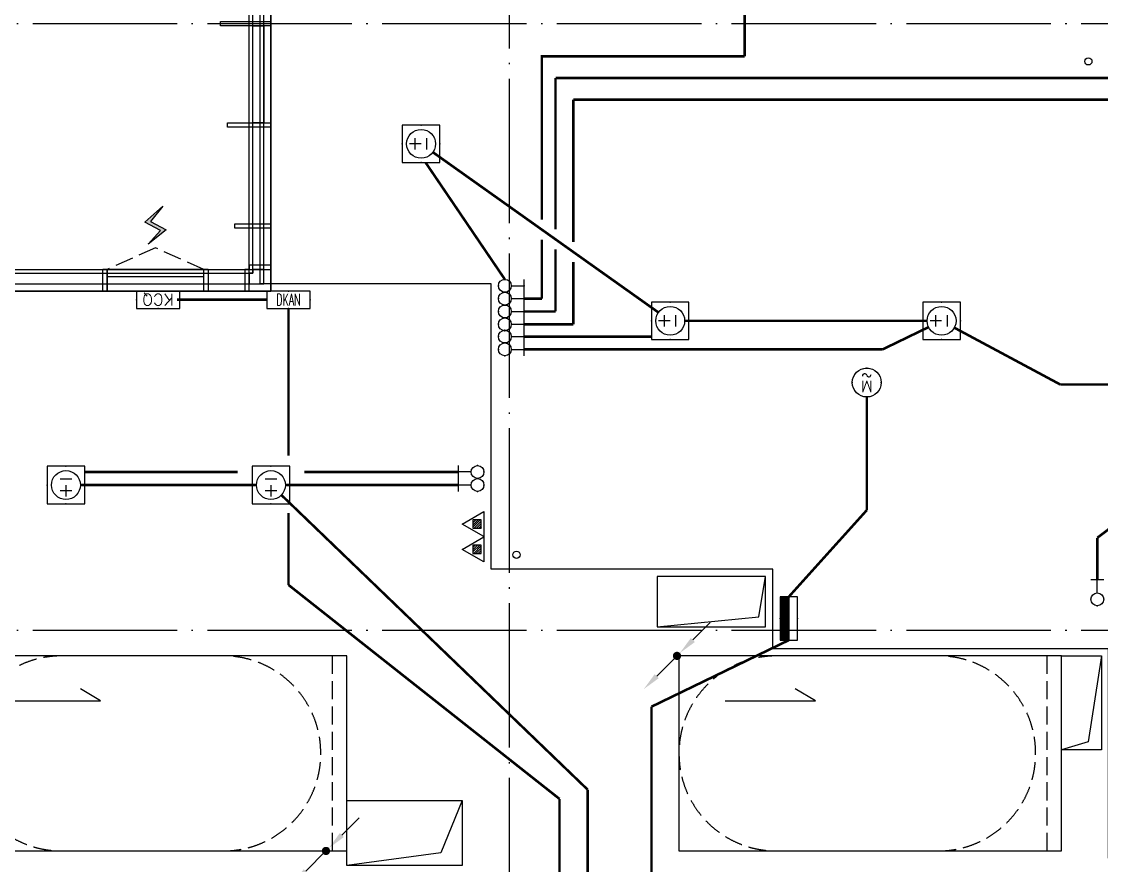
# Model space of a CAD drawing. Extents: x -292644 to 263613, y -713695 to 491457.
# Drawn here: x 121804 to 136757, y 140750 to 152430 of the extents above; entities that cross this region are included whole.
import ezdxf
from ezdxf.enums import TextEntityAlignment as Align
from ezdxf.xclip import XClip

# ---------------------------------------------------------------- set-up
doc = ezdxf.new("R2010")
doc.units = 0
doc.header["$LTSCALE"] = 1000
doc.header["$MEASUREMENT"] = 0
for name, pattern in [('104-10 轴网$0$DOTE', [2.42, 2, -0.2, 0.02, -0.2]), ('8#楼幕墙$0$109-34 轴网$0$L1$0$$AUDIT_BAD_LTYPE1', [0]), ('8#楼幕墙$0$DASH', [0.35, 0.25, -0.1]), ('X-104 8#10#平面_t3$0$109-34 轴网$0$L1$0$$AUDIT_BAD_LTYPE1', [0]), ('三跑梯-奇数F$0$DASH', [0.35, 0.25, -0.1])]:
    doc.linetypes.add(name, pattern=pattern)
doc.layers.get('0').update_dxf_attribs({"linetype": 'CONTINUOUS'})
for name, color, linetype in [('104-10 轴网$0$A_AXIS-轴线', 36, '104-10 轴网$0$DOTE'), ('8#楼幕墙$0$04-电动窗', 1, 'CONTINUOUS'), ('8#楼幕墙$0$A-C_玻璃幕墙', 140, 'CONTINUOUS'), ('8#楼幕墙$0$A-SUR_看线', 231, 'CONTINUOUS'), ('8#楼幕墙$0$A-TECH_结构', 21, 'CONTINUOUS'), ('EQUIP-动力', 3, 'CONTINUOUS'), ('EQUIP-照明', 3, 'CONTINUOUS'), ('EQUIP-箱柜', 3, 'CONTINUOUS'), ('LWIRE', 4, 'CONTINUOUS'), ('WIRE-照明', 1, 'CONTINUOUS'), ('X-104 8#10#平面_t3$0$A-E_楼梯', 171, 'CONTINUOUS'), ('X-104 8#10#平面_t3$0$A-O_分水线', 127, 'CONTINUOUS'), ('X-104 8#10#平面_t3$0$A-SUR_看线', 231, 'CONTINUOUS'), ('X-104 8#10#平面_t3$0$A-TECH_结构', 21, 'CONTINUOUS'), ('X-104 8#10#平面_t3$0$水-消火栓', 41, 'CONTINUOUS')]:
    doc.layers.add(name, color=color, linetype=linetype)
doc.layers.add('X-104 8#10#平面_t3$0$000套内', color=226, linetype='CONTINUOUS', lineweight=30, plot=False)
doc.layers.add('三跑梯-奇数F$0$04-不打印_辅助线', color=165, linetype='CONTINUOUS', plot=False)
doc.layers.get('X-104 8#10#平面_t3$0$A-O_分水线').off()
doc.styles.add('_TCH_LABEL', font='COMPLEX', dxfattribs={"bigfont": 'GBCBIG'})
doc.styles.add('_TEL_DIM', font='SIMPLEX', dxfattribs={"width": 0.8, "height": 3.5, "bigfont": 'HZTXT'})
doc.styles.get("Standard").update_dxf_attribs({"font": 'gbenor.shx', "bigfont": 'gbcbig.shx'})

# ---------------------------------------------------------------- blocks, each defined once
blk = doc.blocks.new('104-10 轴网')
at = {"layer": '104-10 轴网$0$A_AXIS-轴线', "linetype": '104-10 轴网$0$DOTE'}
for p, q in [((137230, 40100), (137230, -6500)), ((168930, 33600), (113930, 33600)), ((168930, 25200), (113930, 25200))]:
    blk.add_line(p, q, dxfattribs=at)
blk = doc.blocks.new('三跑梯-奇数F')
at = {"color": 8, "linetype": '三跑梯-奇数F$0$DASH'}
for centre, start, end in [((1350, 3950), 0, 180), ((1350, 1710), 180, 0)]:
    blk.add_arc(centre, 1350, start, end, dxfattribs=at)
at = {"layer": '三跑梯-奇数F$0$04-不打印_辅助线', "linetype": '三跑梯-奇数F$0$DASH'}
blk.add_line((0, 200), (2700, 200), dxfattribs=at)
at = {"layer": '三跑梯-奇数F$0$04-不打印_辅助线'}
blk.add_lwpolyline([(2700, 5300), (0, 5300), (0, 0), (2700, 0)], close=True, dxfattribs=at)
blk.add_lwpolyline([(2080, 4662), (2080, 3410), (2246, 3690)], dxfattribs=at)
blk = doc.blocks.new('X-104 8#10#平面_t3$0$fdhggh')
at = {"layer": 'X-104 8#10#平面_t3$0$A-TECH_结构', "linetype": 'X-104 8#10#平面_t3$0$109-34 轴网$0$L1$0$$AUDIT_BAD_LTYPE1'}
blk.add_lwpolyline([(42500, 147300), (42500, 157100), (24700, 157100), (24700, 155700), (13500, 155700), (13500, 148700), (7900, 148700), (7900, 147300), (-3300, 147300), (-3300, 136100), (-4700, 136100), (-4700, 115500), (8900, 115500), (8900, 118300), (20100, 118300), (20100, 130900), (27100, 130900), (27100, 135100), (33100, 135100), (33100, 132300), (45300, 132300), (45300, 147300)], close=True, dxfattribs=at)
blk = doc.blocks.new('X-104 8#10#平面_t3$0$fdsgdfh')
at = {"layer": 'X-104 8#10#平面_t3$0$A-TECH_结构', "linetype": 'X-104 8#10#平面_t3$0$109-34 轴网$0$L1$0$$AUDIT_BAD_LTYPE1'}
for points in [[(18850, 25250), (20254, 25389), (20350, 25950)], [(16150, 22850), (15854, 22126), (14550, 21950)]]:
    blk.add_lwpolyline(points, dxfattribs=at)
for points in [[(20350, 25950), (18850, 25950), (18850, 25250), (20350, 25250)], [(14550, 22850), (16150, 22850), (16150, 21950), (14550, 21950)]]:
    blk.add_lwpolyline(points, close=True, dxfattribs=at)
at = {"layer": 'X-104 8#10#平面_t3$0$A-TECH_结构'}
for points in [[(24450, 23550), (24450, 24850), (25000, 24850), (24819, 23660)], [(24450, 24850), (25000, 24850), (25000, 23550), (24450, 23550)]]:
    blk.add_lwpolyline(points, close=True, dxfattribs=at)
blk = doc.blocks.new('8#楼幕墙$0$ii')
blk.add_lwpolyline([(-1340, 0), (0, 0), (0, -150), (-1340, -150)], close=True)
blk = doc.blocks.new('8#楼幕墙$0$$TCHSYS$WIN2D')
for p, q in [((-0.5, 0.5), (0.5, 0.5)), ((-0.5, 0.5), (-0.5, -0.5)), ((0.5, 0.5), (0.5, -0.5)), ((0.5, 0.167), (-0.5, 0.167)), ((0.5, -0.167), (-0.5, -0.167)), ((-0.5, -0.5), (0.5, -0.5))]:
    blk.add_line(p, q)
blk = doc.blocks.new('8#楼幕墙$0$开启扇')
at = {"layer": '8#楼幕墙$0$04-电动窗'}
h = blk.add_hatch(color=1, dxfattribs=at)
h.dxf.hatch_style = 1
h.paths.add_polyline_path([(771, 399), (600, 588), (817, 705), (569, 925), (738, 715), (521, 598)])
at = {"linetype": '8#楼幕墙$0$DASH'}
blk.add_lwpolyline([(0, 50), (670, 350), (1340, 50)], dxfattribs=at)
at = {"layer": '8#楼幕墙$0$04-电动窗', "color": 1}
blk.add_lwpolyline([(771, 399), (600, 588), (817, 705), (569, 925), (738, 715), (521, 598), (771, 399)], close=True, dxfattribs=at)
at = {"xscale": -1340, "yscale": 300, "zscale": 1340, "rotation": 180}
blk.add_blockref('8#楼幕墙$0$$TCHSYS$WIN2D', (670, -100), dxfattribs=at)
blk = doc.blocks.new('8#楼幕墙$0$A$C13E80662')
for points in [[(150, 150), (150, 200), (0, 200), (0, 0), (150, 0)], [(150, 0), (200, 0), (200, 150), (150, 150)]]:
    blk.add_lwpolyline(points)
blk = doc.blocks.new('8#楼幕墙')
at = {"layer": '8#楼幕墙$0$A-C_玻璃幕墙'}
for points in [[(-3600, 136400), (-3600, 147600), (7600, 147600), (7600, 149000), (13200, 149000), (13200, 156000), (24400, 156000), (24400, 157400), (42800, 157400), (42800, 147600), (45600, 147600), (45600, 132000), (32800, 132000), (32800, 134800), (27400, 134800), (27400, 130600), (20400, 130600), (20400, 118000), (9200, 118000), (9200, 115200), (-5000, 115200), (-5000, 136400)], [(-3550, 136350), (-3550, 147550), (7650, 147550), (7650, 148950), (13250, 148950), (13250, 155950), (24450, 155950), (24450, 157350), (42750, 157350), (42750, 147550), (45550, 147550), (45550, 132050), (32850, 132050), (32850, 134850), (27350, 134850), (27350, 130650), (20350, 130650), (20350, 118050), (9150, 118050), (9150, 115250), (-4950, 115250), (-4950, 136350)], [(-3400, 136200), (-3400, 147400), (7800, 147400), (7800, 148800), (13400, 148800), (13400, 155800), (24600, 155800), (24600, 157200), (42600, 157200), (42600, 147400), (45400, 147400), (45400, 132200), (33000, 132200), (33000, 135000), (27200, 135000), (27200, 130800), (20200, 130800), (20200, 118200), (9000, 118200), (9000, 115400), (-4800, 115400), (-4800, 136200)], [(12800, 152370), (12800, 152430), (13500, 152430), (13500, 152370)], [(12900, 150970), (12900, 151030), (13500, 151030), (13500, 150970)], [(13000, 149570), (13000, 149630), (13500, 149630), (13500, 149570)], [(11170, 149000), (11230, 149000), (11230, 148700), (11170, 148700)], [(12570, 149000), (12630, 149000), (12630, 148700), (12570, 148700)], [(13200, 149000), (13140, 149000), (13140, 148700), (13200, 148700)], [(13200, 149060), (13200, 149000), (13500, 149000), (13500, 149060)]]:
    blk.add_lwpolyline(points, close=True, dxfattribs=at)
at = {"layer": '8#楼幕墙$0$A-SUR_看线'}
for p, q in [((11230, 149000), (11170, 149000)), ((12630, 149000), (12570, 149000))]:
    blk.add_line(p, q, dxfattribs=at)
at = {"layer": '8#楼幕墙$0$A-TECH_结构'}
blk.add_lwpolyline([(-3300, 136100), (-3300, 147300), (7900, 147300), (7900, 148700), (13500, 148700), (13500, 155700), (24700, 155700), (24700, 157100), (42500, 157100), (42500, 147300), (45300, 147300), (45300, 132300), (33100, 132300), (33100, 135100), (27100, 135100), (27100, 130900), (20100, 130900), (20100, 118300), (8900, 118300), (8900, 115500), (-4700, 115500), (-4700, 136100)], close=True, dxfattribs=at)
at = {"layer": '8#楼幕墙$0$A-C_玻璃幕墙', "rotation": 90}
for name, p in [('8#楼幕墙$0$ii', (13250, 152370)), ('8#楼幕墙$0$A$C13E80662', (13400, 148800))]:
    blk.add_blockref(name, p, dxfattribs=at)
at = {"layer": '8#楼幕墙$0$A-C_玻璃幕墙', "linetype": '8#楼幕墙$0$109-34 轴网$0$L1$0$$AUDIT_BAD_LTYPE1', "xscale": -1}
blk.add_blockref('8#楼幕墙$0$开启扇', (12570, 148950), dxfattribs=at)
blk = doc.blocks.new('X-104 8#10#平面_t3$0$$TWTSYS$00000546')
h = blk.add_hatch()
h.set_pattern_fill('ANSI31', color=256, scale=200, style=0)
h.set_pattern_definition([(45, (-38543.802, -6670.83), (-17.67767, 17.67767), [])])
h.paths.add_polyline_path([(-65, 174), (65, 174), (65, 44), (-65, 44)])
for points in [[(0, 344), (-198, 0), (198, 0)], [(-65, 174), (65, 174), (65, 44), (-65, 44)]]:
    blk.add_lwpolyline(points, close=True)
blk = doc.blocks.new('X-104 8#10#平面_t3$0$A$C46662BA1')
at = {"layer": 'X-104 8#10#平面_t3$0$水-消火栓'}
for centre in [(136577, 151880), (128657, 145050)]:
    blk.add_circle(centre, 50, dxfattribs=at)
at = {"layer": 'X-104 8#10#平面_t3$0$水-消火栓', "xscale": -0.88, "yscale": 0.88, "zscale": 0.88, "rotation": 90}
for p in [(128207, 145475), (128207, 145125)]:
    blk.add_blockref('X-104 8#10#平面_t3$0$$TWTSYS$00000546', p, dxfattribs=at)
blk = doc.blocks.new('X-104 8#10#平面_t3')
at = {"layer": 'X-104 8#10#平面_t3$0$000套内'}
blk.add_lwpolyline([(136857, 143750), (132207, 143750), (132207, 144850), (128307, 144850), (128307, 148800), (125107, 148800), (125107, 155850), (136307, 155850), (136307, 157250), (154407, 157250), (154407, 147450), (157207, 147450), (157207, 132150), (144707, 132150), (144707, 134950), (138957, 134950), (138957, 140850), (136857, 140850), (136857, 143750)], dxfattribs=at)
at = {"layer": 'X-104 8#10#平面_t3$0$A-SUR_看线'}
for p, q in [((122987, 149000), (122927, 149000)), ((124387, 149000), (124327, 149000))]:
    blk.add_line(p, q, dxfattribs=at)
at = {"linetype": 'X-104 8#10#平面_t3$0$109-34 轴网$0$L1$0$$AUDIT_BAD_LTYPE1'}
ref = blk.add_blockref('8#楼幕墙', (111757, 0), dxfattribs=at)
XClip(ref).set_block_clipping_path([(-18549.9999999995, -12899.9999999999), (65550.0000000003, 284100.0000000003)])
for name, p in [('X-104 8#10#平面_t3$0$fdhggh', (111757, 0)), ('X-104 8#10#平面_t3$0$fdsgdfh', (111757, 118800))]:
    blk.add_blockref(name, p, dxfattribs=at)
ref = blk.add_blockref('104-10 轴网', (-8673, 118800), dxfattribs=at)
XClip(ref).set_block_clipping_path([(104379.5977508624, -11900), (178479.5977508624, 45500)])
at = {"layer": 'X-104 8#10#平面_t3$0$A-E_楼梯', "rotation": 90}
for p in [(126307, 140950), (136207, 140950)]:
    blk.add_blockref('三跑梯-奇数F', p, dxfattribs=at)
at = {"layer": 'X-104 8#10#平面_t3$0$A-O_分水线', "linetype": 'X-104 8#10#平面_t3$0$109-34 轴网$0$L1$0$$AUDIT_BAD_LTYPE1'}
blk.add_blockref('X-104 8#10#平面_t3$0$A$C46662BA1', (0, 0), dxfattribs=at)
blk = doc.blocks.new('$equip$00002672')
for p, q in [((0.222, 0.889), (-0.222, 0.889)), ((0, 0.444), (0, 0.889))]:
    blk.add_line(p, q)
blk.add_circle((0, 0.222), 0.222)
for p in [(0, 0.889), (-0.222, 0.222), (0, 0), (0.222, 0.222)]:
    blk.add_point(p)
at = {"color": 7, "style": '_TEL_DIM', "flags": 1}
for tag in ['A', 'REMARK']:
    blk.add_attdef(tag, text='', height=0.00002, dxfattribs=at).set_placement((0, 0), align=Align.MIDDLE_CENTER)
blk = doc.blocks.new('$equip_U$00000229(HT0843)')
at = {"color": 3, "const_width": 0.025}
blk.add_lwpolyline([(-0.5, 0, 0.414214), (0, -0.5, 0.414214), (0.5, 0, 0.414214), (0, 0.5, 0.414214), (-0.5, 0, -1)], format="xyb", dxfattribs=at)
at = {"color": 3}
blk.add_circle((0, 0), 0.5, dxfattribs=at)
at = {"color": 7}
for centre, radius, start, end in [((-0.073, -0.273), 0.0768, 17.2272, 184.2164), ((0.073, -0.227), 0.0769, 197.2591, 5.1179)]:
    blk.add_arc(centre, radius, start, end, dxfattribs=at)
for p in [(0, 0.5), (-0.5, 0), (0, 0), (0.5, 0), (0, -0.5)]:
    blk.add_point(p)
at = {"color": 7, "style": '_TEL_DIM'}
blk.add_attdef('$TEXT$', text='', height=0.4, dxfattribs=at).set_placement((0.001, 0.137), align=Align.MIDDLE_CENTER)
at = {"color": 7, "style": '_TEL_DIM', "flags": 1}
blk.add_attdef('A', text='', height=0.000025, dxfattribs=at).set_placement((0, 0), align=Align.MIDDLE_CENTER)
blk = doc.blocks.new('$equip$00001344')
for p, q in [((0.65, 0.65), (-0.65, 0.65)), ((-0.65, 0.65), (-0.65, -0.65)), ((0, 0), (0, 0.4)), ((0.65, -0.65), (0.65, 0.65)), ((-0.2, 0.2), (0.2, 0.2)), ((-0.2, -0.2), (0.2, -0.2)), ((-0.65, -0.65), (0.65, -0.65))]:
    blk.add_line(p, q)
blk.add_circle((0, 0), 0.5)
for p in [(0, 0.65), (-0.65, 0), (0.65, 0), (0, -0.65)]:
    blk.add_point(p)
at = {"flags": 9}
blk.add_attdef('A', (0, 0), '', height=0.00002, dxfattribs=at)
blk = doc.blocks.new('*X16')
at = {"color": 0}
for p, q in [((-250, 33), (-183, 100)), ((-250, 68), (-218, 100)), ((-247, 0), (-147, 100)), ((-212, 0), (-112, 100)), ((-177, 0), (-77, 100)), ((-141, 0), (-41, 100)), ((-106, 0), (-6, 100)), ((-71, 0), (29, 100)), ((-35, 0), (65, 100)), ((0, 0), (100, 100)), ((35, 0), (135, 100)), ((71, 0), (171, 100)), ((106, 0), (206, 100)), ((141, 0), (241, 100)), ((177, 0), (250, 73)), ((212, 0), (250, 38)), ((247, 0), (250, 3))]:
    blk.add_line(p, q, dxfattribs=at)
blk = doc.blocks.new('$equip$00001414')
for p, q in [((0.75, 0.6), (-0.75, 0.6)), ((-0.75, 0.6), (-0.75, 0)), ((0.75, 0), (0.75, 0.6)), ((-0.75, 0.3), (0.75, 0.3)), ((-0.75, 0), (0.75, 0))]:
    blk.add_line(p, q)
at = {"const_width": 0.3}
blk.add_lwpolyline([(-0.75, 0.15), (0.75, 0.15)], dxfattribs=at)
for p in [(0, 0.6), (-0.75, 0.3), (0, 0), (0.75, 0.3)]:
    blk.add_point(p)
at = {"xscale": 0.00300000000061118, "yscale": 0.00300000000061118, "zscale": 0.00300000000061118}
blk.add_blockref('*X16', (0, 0), dxfattribs=at)
at = {"style": '_TCH_LABEL', "flags": 9}
blk.add_attdef('A', (0, 0), '', height=0.00002, dxfattribs=at)
blk = doc.blocks.new('$equip$00001816')
for p, q in [((0.75, 0.6), (-0.75, 0.6)), ((-0.75, 0.6), (-0.75, 0)), ((0.75, 0), (0.75, 0.6)), ((-0.75, 0), (0.75, 0))]:
    blk.add_line(p, q)
for p in [(0, 0.6), (-0.75, 0.3), (0, 0), (0.75, 0.3)]:
    blk.add_point(p)
at = {"color": 7, "style": '_TEL_DIM'}
blk.add_attdef('$TEXT$', text='', height=0.4, dxfattribs=at).set_placement((0, 0.3), align=Align.MIDDLE_CENTER)
at = {"color": 7, "style": '_TEL_DIM', "flags": 1}
blk.add_attdef('A', text='', height=0.00002, dxfattribs=at).set_placement((0, 0), align=Align.MIDDLE_CENTER)
blk = doc.blocks.new('$TelecSys$00000078')
for p, q in [((1.15, 1.15), (0.55, 0.55)), ((0.104, 0.104), (0.104, 0.104)), ((-0.104, -0.104), (-0.104, -0.104))]:
    blk.add_line(p, q)
at = {"const_width": 0.142}
blk.add_lwpolyline([(-0.071, 0, 1), (0.071, 0, 1)], format="xyb", close=True, dxfattribs=at)
blk.add_solid([(0.62, 0.48), (0.48, 0.62), (0.1, 0.1)])
at = {"width": 0.8, "flags": 9}
blk.add_attdef('A', (0, 0), '', height=0.00002, dxfattribs=at)
blk = doc.blocks.new('$TelecSys$00000080')
for p, q in [((-0.7, -0.7), (0, 0)), ((0.104, 0.104), (0.104, 0.104)), ((-0.104, -0.104), (-0.104, -0.104))]:
    blk.add_line(p, q)
at = {"const_width": 0.142}
blk.add_lwpolyline([(0.071, 0, 1), (-0.071, 0, 1)], format="xyb", close=True, dxfattribs=at)
blk.add_solid([(-0.63, -0.77), (-0.77, -0.63), (-1.15, -1.15)])
at = {"width": 0.8, "flags": 9}
blk.add_attdef('A', (0, 0), '', height=0.00002, rotation=180, dxfattribs=at)

msp = doc.modelspace()

# ---------------------------------------------------------------- linework, layer by layer
at = {"layer": 'WIRE-照明', "linetype": 'Continuous', "const_width": 35}
for points in [[(131816, 153532), (131816, 151948)], [(131816, 151948), (129009, 151948), (129009, 149688)], [(129198, 149554), (129198, 151649)], [(141958, 151649), (129198, 151649)], [(129443, 149379), (129443, 151350)], [(148567, 151350), (129443, 151350)], [(130623, 148404), (127499, 150622)], [(128496, 148862), (127399, 150478)], [(129009, 148595), (129009, 149412)], [(129198, 148418), (129198, 149278)], [(129443, 148240), (129443, 149103)], [(125199, 148580), (123957, 148580)], [(128763, 148595), (129009, 148595)], [(125499, 148460), (125499, 146421)], [(128763, 148418), (129198, 148418)], [(128763, 148240), (129443, 148240)], [(134344, 148288), (130986, 148288)], [(133728, 147893), (134364, 148201)], [(136187, 147407), (134720, 148193)], [(128763, 148070), (130526, 148070)], [(128763, 147893), (133728, 147893)], [(139300, 147407), (136187, 147407)], [(136700, 145284), (139340, 147287)], [(133508, 147234), (133508, 145667)], [(124797, 146196), (122678, 146196)], [(127851, 146196), (125717, 146196)], [(125057, 146015), (122618, 146015)], [(127851, 146015), (125457, 146015)], [(127851, 146015), (125457, 146015)], [(125401, 145877), (129642, 141799)], [(133508, 145667), (132427, 144467)], [(125499, 145627), (125499, 144633)], [(136700, 144700), (136700, 145284)], [(129253, 141670), (125499, 144633)], [(130527, 142947), (132427, 143867)], [(130527, 136063), (130527, 142947)], [(129642, 136018), (129642, 141799)], [(129253, 135214), (129253, 141670)]]:
    msp.add_lwpolyline(points, dxfattribs=at)

# ---------------------------------------------------------------- block references
msp.add_blockref('X-104 8#10#平面_t3', (0, 0))
at = {"layer": 'EQUIP-动力', "xscale": 400, "yscale": 400, "zscale": 400}
for p, rotation in [((127336, 150738), 89.99999999999999), ((130786, 148288), 89.99999999999999), ((134544, 148288), 89.99999999999999), ((122418, 146015), 180), ((125257, 146015), 180)]:
    msp.add_blockref('$equip$00001344', p, dxfattribs=dict(at, rotation=rotation))
at = {"layer": 'EQUIP-动力', "xscale": 400, "yscale": 400, "zscale": 400, "rotation": 180}
for name, p, values in [('$equip$00001816', (123693, 148700), {'$TEXT$': 'KCQ'}), ('$equip_U$00000229(HT0843)', (133508, 147434), {'$TEXT$': 'M'})]:
    msp.add_blockref(name, p, dxfattribs=at).add_auto_attribs(values)
at = {"layer": 'EQUIP-动力'}
ref = msp.add_blockref('$equip$00001816', (125499, 148460), dxfattribs=dict(at, xscale=400, yscale=400, zscale=400))
ref.add_attrib('$TEXT$', 'DKAN', dxfattribs={"layer": '0', "color": 7, "height": 160, "style": '_TEL_DIM', "width": 0.6}).set_placement((125499, 148580), align=Align.MIDDLE_CENTER)
at = {"layer": 'EQUIP-照明', "xscale": 400, "yscale": 400, "zscale": 400}
for p, rotation in [((128407, 148773), 270), ((128407, 148595), 270), ((128407, 148418), 270), ((128407, 148240), 270), ((128407, 148070), 270), ((128407, 147893), 270), ((128207, 146196), 89.99999999999999), ((128207, 146015), 89.99999999999999)]:
    msp.add_blockref('$equip$00002672', p, dxfattribs=dict(at, rotation=rotation))
msp.add_blockref('$equip$00002672', (136700, 144345), dxfattribs=at)
at = {"layer": 'EQUIP-箱柜', "xscale": 400, "yscale": 400, "zscale": 400, "rotation": 270}
msp.add_blockref('$equip$00001414', (132307, 144167), dxfattribs=at)
at = {"layer": 'LWIRE', "xscale": 400, "yscale": 400, "zscale": 400}
for name, p in [('$TelecSys$00000078', (130880, 143650)), ('$TelecSys$00000080', (130880, 143650)), ('$TelecSys$00000078', (126019, 140950)), ('$TelecSys$00000080', (126019, 140950))]:
    msp.add_blockref(name, p, dxfattribs=at)

doc.saveas('drawing.dxf')
